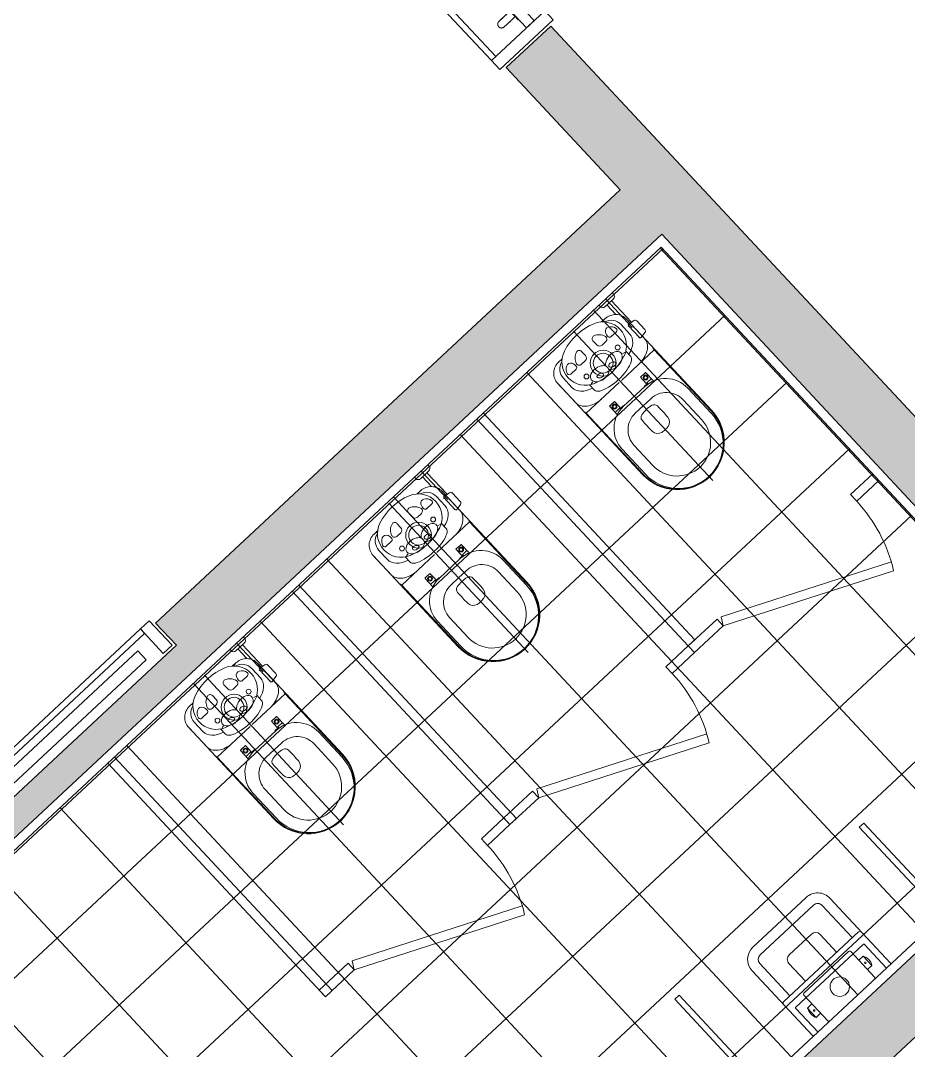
# Model space of a CAD drawing. Header units: millimetres. Extents: x -71377 to 516042, y -145869 to 441446.
# Drawn here: x 221455 to 224376, y 127924 to 131312 of the extents above; entities that cross this region are included whole.
import ezdxf

# ---------------------------------------------------------------- set-up
doc = ezdxf.new("R2010")
doc.units = ezdxf.units.MM
doc.header["$LTSCALE"] = 1000
for name, color, linetype, lineweight in [('A-door', 4, 'Continuous', 5), ('A-door-hdln', 8, 'Continuous', 5), ('A-ele-8', 8, 'Continuous', 5), ('A-glas-hdln', 8, 'Continuous', 5), ('A-hat', 251, 'Continuous', 5), ('A_cwall', 2, 'Continuous', 5), ('A_fnsh', 5, 'Continuous', 5), ('AA_위생', 4, 'Continuous', 5)]:
    doc.layers.add(name, color=color, linetype=linetype, lineweight=lineweight)

# ---------------------------------------------------------------- blocks, each defined once
blk = doc.blocks.new('미닫이문_매립형__투시창 - _A_WD_22x22_5-6365886-지반층 배치도')
at = {"layer": 'A-door'}
for p, q in [((-1050, 120), (-1090, 120)), ((-1090, 120), (-1090, 10)), ((-40, 120), (-1050, 120)), ((-1050, 120), (-1050, 100)), ((-1050, 10), (-1050, 120)), ((-40, 100), (-40, 120)), ((0, 120), (-40, 120)), ((-40, 120), (-40, 80)), ((0, 80), (0, 120)), ((1110, 120), (1070, 120)), ((1070, 120), (1070, -120)), ((1110, -120), (1110, 120)), ((-1050, 100), (-40, 100)), ((-40, 80), (0, 80)), ((150, 73), (-40, 73)), ((-40, 73), (-40, 38)), ((150, 38), (150, 73)), ((165, 73), (150, 73)), ((150, 73), (150, 38)), ((920, 73), (905, 73)), ((1070, 73), (920, 73)), ((920, 73), (920, 38)), ((920, 38), (920, 73)), ((1070, 38), (1070, 73)), ((-40, 38), (150, 38)), ((150, 38), (165, 38)), ((905, 38), (920, 38)), ((920, 38), (1070, 38)), ((-1090, 10), (-1050, 10)), ((0, 31), (-40, 31)), ((-40, 31), (-40, -9)), ((0, -9), (0, 31)), ((-40, -9), (0, -9)), ((0, -9), (-40, -9)), ((-40, -9), (-40, -120)), ((0, -120), (0, -9)), ((-40, -120), (0, -120)), ((1070, -120), (1110, -120))]:
    blk.add_line(p, q, dxfattribs=at)
at = {"layer": 'A-door-hdln'}
for p, q in [((0, 120), (1070, 120)), ((-990, 73), (-990, 38)), ((0, 73), (-990, 73)), ((165, 73), (905, 73)), ((978.5, 75), (978.5, 73)), ((1031.5, 75), (978.5, 75)), ((1031.5, 75), (978.5, 75)), ((978.5, 75), (978.5, 73)), ((1031.5, 75), (978.5, 75)), ((1031.5, 75), (978.5, 75)), ((992.5, 75), (1005, 75)), ((992.5, 75), (1005, 75)), ((1005, 75), (1017.5, 75)), ((1005, 75), (1017.5, 75)), ((1031.5, 73), (1031.5, 75)), ((1031.5, 73), (1031.5, 75)), ((-990, 38), (0, 38)), ((905, 38), (165, 38)), ((978.5, 38), (978.5, 36)), ((978.5, 38), (978.5, 36)), ((978.5, 36), (1031.5, 36)), ((978.5, 36), (1031.5, 36)), ((978.5, 36), (1031.5, 36)), ((978.5, 36), (1031.5, 36)), ((1005, 36), (992.5, 36)), ((1005, 36), (992.5, 36)), ((1017.5, 36), (1005, 36)), ((1017.5, 36), (1005, 36)), ((1031.5, 36), (1031.5, 38)), ((1031.5, 36), (1031.5, 38)), ((0, -120), (1070, -120))]:
    blk.add_line(p, q, dxfattribs=at)
at = {"layer": 'A-door-hdln', "flags": 128}
for points in [[(992.5, 125), (992.5, 125.5), (992.5, 126), (992.6, 126.5), (992.7, 127), (992.7, 127.5), (992.9, 128), (993, 128.5), (993.1, 128.9), (993.3, 129.4), (993.5, 129.9), (993.7, 130.3), (993.9, 130.8), (994.2, 131.2), (994.4, 131.6), (994.7, 132.1), (995, 132.5), (995.3, 132.9), (995.6, 133.2), (995.9, 133.6), (996.3, 134), (996.7, 134.3), (997, 134.6), (997.4, 134.9), (997.8, 135.2), (998.2, 135.5), (998.7, 135.8), (999.1, 136), (999.6, 136.3), (1000, 136.5), (1000.5, 136.7), (1000.9, 136.8), (1001.4, 137), (1001.9, 137.1), (1002.4, 137.2), (1002.9, 137.3), (1003.4, 137.4), (1003.9, 137.4), (1004.4, 137.5), (1004.9, 137.5), (1005, 137.5)], [(1005, 137.5), (1005.5, 137.5), (1006, 137.5), (1006.5, 137.4), (1007, 137.3), (1007.5, 137.3), (1008, 137.1), (1008.5, 137), (1008.9, 136.9), (1009.4, 136.7), (1009.9, 136.5), (1010.3, 136.3), (1010.8, 136.1), (1011.2, 135.8), (1011.6, 135.6), (1012.1, 135.3), (1012.5, 135), (1012.9, 134.7), (1013.2, 134.4), (1013.6, 134.1), (1014, 133.7), (1014.3, 133.3), (1014.6, 133), (1014.9, 132.6), (1015.2, 132.2), (1015.5, 131.8), (1015.8, 131.3), (1016, 130.9), (1016.3, 130.4), (1016.5, 130), (1016.7, 129.5), (1016.8, 129.1), (1017, 128.6), (1017.1, 128.1), (1017.2, 127.6), (1017.3, 127.1), (1017.4, 126.6), (1017.4, 126.1), (1017.5, 125.6), (1017.5, 125.1), (1017.5, 125)], [(992.5, 125), (992.5, 125), (992.5, 124.8), (992.5, 124.6), (992.5, 124.4), (992.5, 124), (992.5, 123.6), (992.5, 123.1), (992.5, 122.5), (992.5, 121.8), (992.5, 121.1), (992.5, 120.2), (992.5, 119.3), (992.5, 118.4), (992.5, 117.4), (992.5, 116.3), (992.5, 115.1), (992.5, 113.9), (992.5, 112.6), (992.5, 111.2), (992.5, 109.8), (992.5, 108.4), (992.5, 106.9), (992.5, 105.3), (992.5, 103.7), (992.5, 102), (992.5, 100.3), (992.5, 98.6), (992.5, 96.8), (992.5, 95), (992.5, 93.1), (992.5, 91.2), (992.5, 89.3), (992.5, 87.4), (992.5, 85.5), (992.5, 83.5), (992.5, 81.5), (992.5, 79.5), (992.5, 77.5), (992.5, 75.5), (992.5, 75)], [(992.5, 75), (992.5, 77), (992.5, 79), (992.5, 81), (992.5, 83), (992.5, 84.9), (992.5, 86.9), (992.5, 88.8), (992.5, 90.7), (992.5, 92.6), (992.5, 94.5), (992.5, 96.3), (992.5, 98.1), (992.5, 99.8), (992.5, 101.6), (992.5, 103.2), (992.5, 104.9), (992.5, 106.4), (992.5, 108), (992.5, 109.4), (992.5, 110.9), (992.5, 112.2), (992.5, 113.5), (992.5, 114.8), (992.5, 116), (992.5, 117.1), (992.5, 118.1), (992.5, 119.1), (992.5, 120), (992.5, 120.8), (992.5, 121.6), (992.5, 122.3), (992.5, 122.9), (992.5, 123.4), (992.5, 123.9), (992.5, 124.3), (992.5, 124.6), (992.5, 124.8), (992.5, 124.9), (992.5, 125)], [(1017.5, 75), (1017.5, 77), (1017.5, 79), (1017.5, 81), (1017.5, 83), (1017.5, 84.9), (1017.5, 86.9), (1017.5, 88.8), (1017.5, 90.7), (1017.5, 92.6), (1017.5, 94.5), (1017.5, 96.3), (1017.5, 98.1), (1017.5, 99.8), (1017.5, 101.6), (1017.5, 103.2), (1017.5, 104.9), (1017.5, 106.4), (1017.5, 108), (1017.5, 109.4), (1017.5, 110.9), (1017.5, 112.2), (1017.5, 113.5), (1017.5, 114.8), (1017.5, 116), (1017.5, 117.1), (1017.5, 118.1), (1017.5, 119.1), (1017.5, 120), (1017.5, 120.8), (1017.5, 121.6), (1017.5, 122.3), (1017.5, 122.9), (1017.5, 123.4), (1017.5, 123.9), (1017.5, 124.3), (1017.5, 124.6), (1017.5, 124.8), (1017.5, 124.9), (1017.5, 125)], [(1017.5, 125), (1017.5, 125), (1017.5, 124.8), (1017.5, 124.6), (1017.5, 124.4), (1017.5, 124), (1017.5, 123.6), (1017.5, 123.1), (1017.5, 122.5), (1017.5, 121.8), (1017.5, 121.1), (1017.5, 120.2), (1017.5, 119.3), (1017.5, 118.4), (1017.5, 117.4), (1017.5, 116.3), (1017.5, 115.1), (1017.5, 113.9), (1017.5, 112.6), (1017.5, 111.2), (1017.5, 109.8), (1017.5, 108.4), (1017.5, 106.9), (1017.5, 105.3), (1017.5, 103.7), (1017.5, 102), (1017.5, 100.3), (1017.5, 98.6), (1017.5, 96.8), (1017.5, 95), (1017.5, 93.1), (1017.5, 91.2), (1017.5, 89.3), (1017.5, 87.4), (1017.5, 85.5), (1017.5, 83.5), (1017.5, 81.5), (1017.5, 79.5), (1017.5, 77.5), (1017.5, 75.5), (1017.5, 75)], [(992.5, -14), (992.5, -14), (992.5, -13.8), (992.5, -13.6), (992.5, -13.4), (992.5, -13), (992.5, -12.6), (992.5, -12.1), (992.5, -11.5), (992.5, -10.8), (992.5, -10.1), (992.5, -9.2), (992.5, -8.3), (992.5, -7.4), (992.5, -6.4), (992.5, -5.3), (992.5, -4.1), (992.5, -2.9), (992.5, -1.6), (992.5, -0.2), (992.5, 1.2), (992.5, 2.6), (992.5, 4.1), (992.5, 5.7), (992.5, 7.3), (992.5, 9), (992.5, 10.7), (992.5, 12.4), (992.5, 14.2), (992.5, 16), (992.5, 17.9), (992.5, 19.8), (992.5, 21.7), (992.5, 23.6), (992.5, 25.5), (992.5, 27.5), (992.5, 29.5), (992.5, 31.5), (992.5, 33.5), (992.5, 35.5), (992.5, 36)], [(992.5, 36), (992.5, 34), (992.5, 32), (992.5, 30), (992.5, 28), (992.5, 26.1), (992.5, 24.1), (992.5, 22.2), (992.5, 20.3), (992.5, 18.4), (992.5, 16.5), (992.5, 14.7), (992.5, 12.9), (992.5, 11.2), (992.5, 9.4), (992.5, 7.8), (992.5, 6.1), (992.5, 4.6), (992.5, 3), (992.5, 1.6), (992.5, 0.1), (992.5, -1.2), (992.5, -2.5), (992.5, -3.8), (992.5, -5), (992.5, -6.1), (992.5, -7.1), (992.5, -8.1), (992.5, -9), (992.5, -9.8), (992.5, -10.6), (992.5, -11.3), (992.5, -11.9), (992.5, -12.4), (992.5, -12.9), (992.5, -13.3), (992.5, -13.6), (992.5, -13.8), (992.5, -13.9), (992.5, -14)], [(1017.5, 36), (1017.5, 34), (1017.5, 32), (1017.5, 30), (1017.5, 28), (1017.5, 26.1), (1017.5, 24.1), (1017.5, 22.2), (1017.5, 20.3), (1017.5, 18.4), (1017.5, 16.5), (1017.5, 14.7), (1017.5, 12.9), (1017.5, 11.2), (1017.5, 9.4), (1017.5, 7.8), (1017.5, 6.1), (1017.5, 4.6), (1017.5, 3), (1017.5, 1.6), (1017.5, 0.1), (1017.5, -1.2), (1017.5, -2.5), (1017.5, -3.8), (1017.5, -5), (1017.5, -6.1), (1017.5, -7.1), (1017.5, -8.1), (1017.5, -9), (1017.5, -9.8), (1017.5, -10.6), (1017.5, -11.3), (1017.5, -11.9), (1017.5, -12.4), (1017.5, -12.9), (1017.5, -13.3), (1017.5, -13.6), (1017.5, -13.8), (1017.5, -13.9), (1017.5, -14)], [(1017.5, -14), (1017.5, -14), (1017.5, -13.8), (1017.5, -13.6), (1017.5, -13.4), (1017.5, -13), (1017.5, -12.6), (1017.5, -12.1), (1017.5, -11.5), (1017.5, -10.8), (1017.5, -10.1), (1017.5, -9.2), (1017.5, -8.3), (1017.5, -7.4), (1017.5, -6.4), (1017.5, -5.3), (1017.5, -4.1), (1017.5, -2.9), (1017.5, -1.6), (1017.5, -0.2), (1017.5, 1.2), (1017.5, 2.6), (1017.5, 4.1), (1017.5, 5.7), (1017.5, 7.3), (1017.5, 9), (1017.5, 10.7), (1017.5, 12.4), (1017.5, 14.2), (1017.5, 16), (1017.5, 17.9), (1017.5, 19.8), (1017.5, 21.7), (1017.5, 23.6), (1017.5, 25.5), (1017.5, 27.5), (1017.5, 29.5), (1017.5, 31.5), (1017.5, 33.5), (1017.5, 35.5), (1017.5, 36)], [(1005, -26.5), (1004.5, -26.5), (1004, -26.5), (1003.5, -26.4), (1003, -26.3), (1002.5, -26.3), (1002, -26.1), (1001.5, -26), (1001.1, -25.9), (1000.6, -25.7), (1000.1, -25.5), (999.7, -25.3), (999.2, -25.1), (998.8, -24.8), (998.4, -24.6), (997.9, -24.3), (997.5, -24), (997.1, -23.7), (996.8, -23.4), (996.4, -23.1), (996, -22.7), (995.7, -22.3), (995.4, -22), (995.1, -21.6), (994.8, -21.2), (994.5, -20.8), (994.2, -20.3), (994, -19.9), (993.7, -19.4), (993.5, -19), (993.3, -18.5), (993.2, -18.1), (993, -17.6), (992.9, -17.1), (992.8, -16.6), (992.7, -16.1), (992.6, -15.6), (992.6, -15.1), (992.5, -14.6), (992.5, -14.1), (992.5, -14)], [(1017.5, -14), (1017.5, -14.5), (1017.5, -15), (1017.4, -15.5), (1017.3, -16), (1017.3, -16.5), (1017.1, -17), (1017, -17.5), (1016.9, -17.9), (1016.7, -18.4), (1016.5, -18.9), (1016.3, -19.3), (1016.1, -19.8), (1015.8, -20.2), (1015.6, -20.6), (1015.3, -21.1), (1015, -21.5), (1014.7, -21.9), (1014.4, -22.2), (1014.1, -22.6), (1013.7, -23), (1013.3, -23.3), (1013, -23.6), (1012.6, -23.9), (1012.2, -24.2), (1011.8, -24.5), (1011.3, -24.8), (1010.9, -25), (1010.4, -25.3), (1010, -25.5), (1009.5, -25.7), (1009.1, -25.8), (1008.6, -26), (1008.1, -26.1), (1007.6, -26.2), (1007.1, -26.3), (1006.6, -26.4), (1006.1, -26.4), (1005.6, -26.5), (1005.1, -26.5), (1005, -26.5)]]:
    blk.add_lwpolyline(points, dxfattribs=at)
at = {"layer": 'A-glas-hdln'}
for p, q in [((165, 59.5), (905, 59.5)), ((165, 51.5), (165, 59.5)), ((905, 51.5), (165, 51.5)), ((905, 59.5), (905, 51.5))]:
    blk.add_line(p, q, dxfattribs=at)
blk = doc.blocks.new('미닫이문_돌출형__장애인화장실 - _A_ABS_22x22_5-8739656-지반층 배치도')
at = {"layer": 'A-door'}
for p, q in [((-40, 14), (-40, 120)), ((-40, 120), (0, 120)), ((0, 120), (0, 14)), ((1070, -120), (1070, 120)), ((1070, 120), (1110, 120)), ((1110, 120), (1110, -120)), ((-40, 14), (0, 14)), ((-40, -26), (-40, 14)), ((0, 14), (-40, 14)), ((0, 14), (0, -26)), ((-1090, -120), (-1090, -10)), ((-1090, -10), (-1050, -10)), ((-1050, -10), (-1050, -120)), ((0, -26), (-40, -26)), ((-40, -73), (-40, -33)), ((-40, -33), (1070, -33)), ((1070, -33), (1070, -73)), ((-1050, -100), (-40, -100)), ((-1050, -120), (-1050, -100)), ((1070, -73), (-40, -73)), ((-40, -120), (-40, -80)), ((-40, -80), (0, -80)), ((-40, -100), (-40, -120)), ((0, -80), (0, -120)), ((-1050, -120), (-1090, -120)), ((-40, -120), (-1050, -120)), ((0, -120), (-40, -120)), ((1110, -120), (1070, -120))]:
    blk.add_line(p, q, dxfattribs=at)
at = {"layer": 'A-door-hdln'}
for p, q in [((0, 120), (1070, 120)), ((-995, -73), (-995, -33)), ((-995, -33), (-40, -33)), ((978.5, -31), (978.5, -33)), ((1031.5, -31), (978.5, -31)), ((1031.5, -31), (978.5, -31)), ((978.5, -31), (978.5, -33)), ((1031.5, -31), (978.5, -31)), ((1031.5, -31), (978.5, -31)), ((992.5, -31), (1005, -31)), ((992.5, -31), (1005, -31)), ((1005, -31), (1017.5, -31)), ((1005, -31), (1017.5, -31)), ((1031.5, -33), (1031.5, -31)), ((1031.5, -33), (1031.5, -31)), ((-40, -73), (-995, -73)), ((978.5, -73), (978.5, -75)), ((978.5, -73), (978.5, -75)), ((978.5, -75), (1031.5, -75)), ((978.5, -75), (1031.5, -75)), ((978.5, -75), (1031.5, -75)), ((978.5, -75), (1031.5, -75)), ((1005, -75), (992.5, -75)), ((1005, -75), (992.5, -75)), ((1017.5, -75), (1005, -75)), ((1017.5, -75), (1005, -75)), ((1031.5, -75), (1031.5, -73)), ((1031.5, -75), (1031.5, -73)), ((0, -120), (1070, -120))]:
    blk.add_line(p, q, dxfattribs=at)
at = {"layer": 'A-door-hdln', "flags": 128}
for points in [[(992.5, 19), (992.5, 19.5), (992.5, 20), (992.6, 20.5), (992.7, 21), (992.7, 21.5), (992.9, 22), (993, 22.5), (993.1, 22.9), (993.3, 23.4), (993.5, 23.9), (993.7, 24.3), (993.9, 24.8), (994.2, 25.2), (994.4, 25.6), (994.7, 26.1), (995, 26.5), (995.3, 26.9), (995.6, 27.2), (995.9, 27.6), (996.3, 28), (996.7, 28.3), (997, 28.6), (997.4, 28.9), (997.8, 29.2), (998.2, 29.5), (998.7, 29.8), (999.1, 30), (999.6, 30.3), (1000, 30.5), (1000.5, 30.7), (1000.9, 30.8), (1001.4, 31), (1001.9, 31.1), (1002.4, 31.2), (1002.9, 31.3), (1003.4, 31.4), (1003.9, 31.4), (1004.4, 31.5), (1004.9, 31.5), (1005, 31.5)], [(992.5, -31), (992.5, -29), (992.5, -27), (992.5, -25), (992.5, -23), (992.5, -21.1), (992.5, -19.1), (992.5, -17.2), (992.5, -15.3), (992.5, -13.4), (992.5, -11.5), (992.5, -9.7), (992.5, -7.9), (992.5, -6.2), (992.5, -4.4), (992.5, -2.8), (992.5, -1.1), (992.5, 0.4), (992.5, 2), (992.5, 3.4), (992.5, 4.9), (992.5, 6.2), (992.5, 7.5), (992.5, 8.8), (992.5, 10), (992.5, 11.1), (992.5, 12.1), (992.5, 13.1), (992.5, 14), (992.5, 14.8), (992.5, 15.6), (992.5, 16.3), (992.5, 16.9), (992.5, 17.4), (992.5, 17.9), (992.5, 18.3), (992.5, 18.6), (992.5, 18.8), (992.5, 18.9), (992.5, 19)], [(992.5, 19), (992.5, 19), (992.5, 18.8), (992.5, 18.6), (992.5, 18.4), (992.5, 18), (992.5, 17.6), (992.5, 17.1), (992.5, 16.5), (992.5, 15.8), (992.5, 15.1), (992.5, 14.2), (992.5, 13.3), (992.5, 12.4), (992.5, 11.4), (992.5, 10.3), (992.5, 9.1), (992.5, 7.9), (992.5, 6.6), (992.5, 5.2), (992.5, 3.8), (992.5, 2.4), (992.5, 0.9), (992.5, -0.7), (992.5, -2.3), (992.5, -4), (992.5, -5.7), (992.5, -7.4), (992.5, -9.2), (992.5, -11), (992.5, -12.9), (992.5, -14.8), (992.5, -16.7), (992.5, -18.6), (992.5, -20.5), (992.5, -22.5), (992.5, -24.5), (992.5, -26.5), (992.5, -28.5), (992.5, -30.5), (992.5, -31)], [(1005, 31.5), (1005.5, 31.5), (1006, 31.5), (1006.5, 31.4), (1007, 31.3), (1007.5, 31.3), (1008, 31.1), (1008.5, 31), (1008.9, 30.9), (1009.4, 30.7), (1009.9, 30.5), (1010.3, 30.3), (1010.8, 30.1), (1011.2, 29.8), (1011.6, 29.6), (1012.1, 29.3), (1012.5, 29), (1012.9, 28.7), (1013.2, 28.4), (1013.6, 28.1), (1014, 27.7), (1014.3, 27.3), (1014.6, 27), (1014.9, 26.6), (1015.2, 26.2), (1015.5, 25.8), (1015.8, 25.3), (1016, 24.9), (1016.3, 24.4), (1016.5, 24), (1016.7, 23.5), (1016.8, 23.1), (1017, 22.6), (1017.1, 22.1), (1017.2, 21.6), (1017.3, 21.1), (1017.4, 20.6), (1017.4, 20.1), (1017.5, 19.6), (1017.5, 19.1), (1017.5, 19)], [(1017.5, 19), (1017.5, 19), (1017.5, 18.8), (1017.5, 18.6), (1017.5, 18.4), (1017.5, 18), (1017.5, 17.6), (1017.5, 17.1), (1017.5, 16.5), (1017.5, 15.8), (1017.5, 15.1), (1017.5, 14.2), (1017.5, 13.3), (1017.5, 12.4), (1017.5, 11.4), (1017.5, 10.3), (1017.5, 9.1), (1017.5, 7.9), (1017.5, 6.6), (1017.5, 5.2), (1017.5, 3.8), (1017.5, 2.4), (1017.5, 0.9), (1017.5, -0.7), (1017.5, -2.3), (1017.5, -4), (1017.5, -5.7), (1017.5, -7.4), (1017.5, -9.2), (1017.5, -11), (1017.5, -12.9), (1017.5, -14.8), (1017.5, -16.7), (1017.5, -18.6), (1017.5, -20.5), (1017.5, -22.5), (1017.5, -24.5), (1017.5, -26.5), (1017.5, -28.5), (1017.5, -30.5), (1017.5, -31)], [(1017.5, -31), (1017.5, -29), (1017.5, -27), (1017.5, -25), (1017.5, -23), (1017.5, -21.1), (1017.5, -19.1), (1017.5, -17.2), (1017.5, -15.3), (1017.5, -13.4), (1017.5, -11.5), (1017.5, -9.7), (1017.5, -7.9), (1017.5, -6.2), (1017.5, -4.4), (1017.5, -2.8), (1017.5, -1.1), (1017.5, 0.4), (1017.5, 2), (1017.5, 3.4), (1017.5, 4.9), (1017.5, 6.2), (1017.5, 7.5), (1017.5, 8.8), (1017.5, 10), (1017.5, 11.1), (1017.5, 12.1), (1017.5, 13.1), (1017.5, 14), (1017.5, 14.8), (1017.5, 15.6), (1017.5, 16.3), (1017.5, 16.9), (1017.5, 17.4), (1017.5, 17.9), (1017.5, 18.3), (1017.5, 18.6), (1017.5, 18.8), (1017.5, 18.9), (1017.5, 19)], [(992.5, -75), (992.5, -77), (992.5, -79), (992.5, -81), (992.5, -83), (992.5, -84.9), (992.5, -86.9), (992.5, -88.8), (992.5, -90.7), (992.5, -92.6), (992.5, -94.5), (992.5, -96.3), (992.5, -98.1), (992.5, -99.8), (992.5, -101.6), (992.5, -103.2), (992.5, -104.9), (992.5, -106.4), (992.5, -108), (992.5, -109.4), (992.5, -110.9), (992.5, -112.2), (992.5, -113.5), (992.5, -114.8), (992.5, -116), (992.5, -117.1), (992.5, -118.1), (992.5, -119.1), (992.5, -120), (992.5, -120.8), (992.5, -121.6), (992.5, -122.3), (992.5, -122.9), (992.5, -123.4), (992.5, -123.9), (992.5, -124.3), (992.5, -124.6), (992.5, -124.8), (992.5, -124.9), (992.5, -125)], [(992.5, -125), (992.5, -125), (992.5, -124.8), (992.5, -124.6), (992.5, -124.4), (992.5, -124), (992.5, -123.6), (992.5, -123.1), (992.5, -122.5), (992.5, -121.8), (992.5, -121.1), (992.5, -120.2), (992.5, -119.3), (992.5, -118.4), (992.5, -117.4), (992.5, -116.3), (992.5, -115.1), (992.5, -113.9), (992.5, -112.6), (992.5, -111.2), (992.5, -109.8), (992.5, -108.4), (992.5, -106.9), (992.5, -105.3), (992.5, -103.7), (992.5, -102), (992.5, -100.3), (992.5, -98.6), (992.5, -96.8), (992.5, -95), (992.5, -93.1), (992.5, -91.2), (992.5, -89.3), (992.5, -87.4), (992.5, -85.5), (992.5, -83.5), (992.5, -81.5), (992.5, -79.5), (992.5, -77.5), (992.5, -75.5), (992.5, -75)], [(1017.5, -125), (1017.5, -125), (1017.5, -124.8), (1017.5, -124.6), (1017.5, -124.4), (1017.5, -124), (1017.5, -123.6), (1017.5, -123.1), (1017.5, -122.5), (1017.5, -121.8), (1017.5, -121.1), (1017.5, -120.2), (1017.5, -119.3), (1017.5, -118.4), (1017.5, -117.4), (1017.5, -116.3), (1017.5, -115.1), (1017.5, -113.9), (1017.5, -112.6), (1017.5, -111.2), (1017.5, -109.8), (1017.5, -108.4), (1017.5, -106.9), (1017.5, -105.3), (1017.5, -103.7), (1017.5, -102), (1017.5, -100.3), (1017.5, -98.6), (1017.5, -96.8), (1017.5, -95), (1017.5, -93.1), (1017.5, -91.2), (1017.5, -89.3), (1017.5, -87.4), (1017.5, -85.5), (1017.5, -83.5), (1017.5, -81.5), (1017.5, -79.5), (1017.5, -77.5), (1017.5, -75.5), (1017.5, -75)], [(1017.5, -75), (1017.5, -77), (1017.5, -79), (1017.5, -81), (1017.5, -83), (1017.5, -84.9), (1017.5, -86.9), (1017.5, -88.8), (1017.5, -90.7), (1017.5, -92.6), (1017.5, -94.5), (1017.5, -96.3), (1017.5, -98.1), (1017.5, -99.8), (1017.5, -101.6), (1017.5, -103.2), (1017.5, -104.9), (1017.5, -106.4), (1017.5, -108), (1017.5, -109.4), (1017.5, -110.9), (1017.5, -112.2), (1017.5, -113.5), (1017.5, -114.8), (1017.5, -116), (1017.5, -117.1), (1017.5, -118.1), (1017.5, -119.1), (1017.5, -120), (1017.5, -120.8), (1017.5, -121.6), (1017.5, -122.3), (1017.5, -122.9), (1017.5, -123.4), (1017.5, -123.9), (1017.5, -124.3), (1017.5, -124.6), (1017.5, -124.8), (1017.5, -124.9), (1017.5, -125)], [(1005, -137.5), (1004.5, -137.5), (1004, -137.5), (1003.5, -137.4), (1003, -137.3), (1002.5, -137.3), (1002, -137.1), (1001.5, -137), (1001.1, -136.9), (1000.6, -136.7), (1000.1, -136.5), (999.7, -136.3), (999.2, -136.1), (998.8, -135.8), (998.4, -135.6), (997.9, -135.3), (997.5, -135), (997.1, -134.7), (996.8, -134.4), (996.4, -134.1), (996, -133.7), (995.7, -133.3), (995.4, -133), (995.1, -132.6), (994.8, -132.2), (994.5, -131.8), (994.2, -131.3), (994, -130.9), (993.7, -130.4), (993.5, -130), (993.3, -129.5), (993.2, -129.1), (993, -128.6), (992.9, -128.1), (992.8, -127.6), (992.7, -127.1), (992.6, -126.6), (992.6, -126.1), (992.5, -125.6), (992.5, -125.1), (992.5, -125)], [(1017.5, -125), (1017.5, -125.5), (1017.5, -126), (1017.4, -126.5), (1017.3, -127), (1017.3, -127.5), (1017.1, -128), (1017, -128.5), (1016.9, -128.9), (1016.7, -129.4), (1016.5, -129.9), (1016.3, -130.3), (1016.1, -130.8), (1015.8, -131.2), (1015.6, -131.6), (1015.3, -132.1), (1015, -132.5), (1014.7, -132.9), (1014.4, -133.2), (1014.1, -133.6), (1013.7, -134), (1013.3, -134.3), (1013, -134.6), (1012.6, -134.9), (1012.2, -135.2), (1011.8, -135.5), (1011.3, -135.8), (1010.9, -136), (1010.4, -136.3), (1010, -136.5), (1009.5, -136.7), (1009.1, -136.8), (1008.6, -137), (1008.1, -137.1), (1007.6, -137.2), (1007.1, -137.3), (1006.6, -137.4), (1006.1, -137.4), (1005.6, -137.5), (1005.1, -137.5), (1005, -137.5)]]:
    blk.add_lwpolyline(points, dxfattribs=at)
blk = doc.blocks.new('위생기구_어린이화장실_어린이집_ - 위생기구_어린이화장실_어린이집_-6461759-지반층 배치도')
at = {"layer": 'AA_위생'}
for p, q in [((2310, 1190), (2310, 2240)), ((2340, 2240), (2340, 1190)), ((2860, 2240), (2860, 2234)), ((2890, 2240), (2890, 2112)), ((2920, 2234), (2920, 2240)), ((3140, 1190), (3140, 2240)), ((3170, 2240), (3170, 1190)), ((3690, 2240), (3690, 2234)), ((3720, 2240), (3720, 2112)), ((3750, 2234), (3750, 2240)), ((3970, 1220), (3970, 2240)), ((4000, 2240), (4000, 1220)), ((4520, 2240), (4520, 2234)), ((4550, 2240), (4550, 2112)), ((4580, 2234), (4580, 2240)), ((2740, 2234.9), (2740, 1562.9)), ((2871, 2223), (2909, 2223)), ((2879.8, 2223), (2879.8, 2179.8)), ((2900.3, 2223), (2900.3, 2126.1)), ((3570, 2234.9), (3570, 1562.9)), ((3701, 2223), (3739, 2223)), ((3709.8, 2223), (3709.8, 2179.8)), ((3730.3, 2223), (3730.3, 2126.1)), ((4400, 2234.9), (4400, 1562.9)), ((4531, 2223), (4569, 2223)), ((4539.7, 2223), (4539.7, 2179.8)), ((4560.2, 2223), (4560.2, 2126.1)), ((2651.1, 2193.9), (2635, 2193.9)), ((2648.1, 2191.3), (2640, 2193.9)), ((2828.9, 2193.9), (2845, 2193.9)), ((2831.9, 2191.3), (2840, 2193.9)), ((3481.1, 2193.9), (3465, 2193.9)), ((3478.1, 2191.3), (3470, 2193.9)), ((3658.9, 2193.9), (3675, 2193.9)), ((3661.9, 2191.3), (3670, 2193.9)), ((4311.1, 2193.9), (4295, 2193.9)), ((4308.1, 2191.3), (4300, 2193.9)), ((4488.9, 2193.9), (4505, 2193.9)), ((4491.9, 2191.3), (4500, 2193.9)), ((2585, 2143.9), (2585, 1734.1)), ((2585.3, 2149), (2585.3, 2054.5)), ((2610.4, 2143.9), (2610.4, 2102.9)), ((2661.4, 2137.3), (2637.5, 2137.3)), ((2702.1, 2137.3), (2684.3, 2137.3)), ((2714.1, 2149.3), (2714.1, 2168.3)), ((2765.9, 2149.3), (2765.9, 2168.3)), ((2777.9, 2137.3), (2795.7, 2137.3)), ((2818.6, 2137.3), (2842.5, 2137.3)), ((2869.6, 2143.9), (2869.6, 2102.9)), ((2894.7, 2149), (2894.7, 2054.5)), ((2895, 2143.9), (2895, 1733.9)), ((3415, 2143.9), (3415, 1734.1)), ((3415.3, 2149), (3415.3, 2054.5)), ((3440.4, 2143.9), (3440.4, 2102.9)), ((3491.4, 2137.3), (3467.5, 2137.3)), ((3532.1, 2137.3), (3514.3, 2137.3)), ((3544.1, 2149.3), (3544.1, 2168.3)), ((3595.9, 2149.3), (3595.9, 2168.3)), ((3607.9, 2137.3), (3625.7, 2137.3)), ((3648.6, 2137.3), (3672.5, 2137.3)), ((3699.6, 2143.9), (3699.6, 2102.9)), ((3724.7, 2149), (3724.7, 2054.5)), ((3725, 2143.9), (3725, 1733.9)), ((4245, 2143.9), (4245, 1734.1)), ((4245.3, 2149), (4245.3, 2054.5)), ((4270.4, 2143.9), (4270.4, 2102.9)), ((4321.4, 2137.3), (4297.5, 2137.3)), ((4362.1, 2137.3), (4344.3, 2137.3)), ((4374.1, 2149.3), (4374.1, 2168.3)), ((4425.9, 2149.3), (4425.9, 2168.3)), ((4437.9, 2137.3), (4455.7, 2137.3)), ((4478.6, 2137.3), (4502.5, 2137.3)), ((4529.6, 2143.9), (4529.6, 2102.9)), ((4554.7, 2149), (4554.7, 2054.5)), ((4555, 2143.9), (4555, 1733.9)), ((2882.6, 2123.5), (2885.1, 2123.5)), ((2885.1, 2071.7), (2885.1, 2124.1)), ((2889.6, 2127.9), (2909.4, 2124.6)), ((2915.9, 2078.8), (2915.9, 2117)), ((3712.6, 2123.5), (3715.1, 2123.5)), ((3715.1, 2071.7), (3715.1, 2124.1)), ((3719.6, 2127.9), (3739.4, 2124.6)), ((3745.9, 2078.8), (3745.9, 2117)), ((4542.6, 2123.5), (4545.1, 2123.5)), ((4545.1, 2071.7), (4545.1, 2124.1)), ((4549.6, 2127.9), (4569.4, 2124.6)), ((4575.9, 2078.8), (4575.9, 2117)), ((2658.7, 2045.7), (2658.7, 2069.2)), ((2821.3, 2045.7), (2821.3, 2069.2)), ((2882.6, 2072.3), (2885.1, 2072.3)), ((2889.6, 2067.9), (2909.4, 2071.2)), ((3488.7, 2045.7), (3488.7, 2069.2)), ((3651.3, 2045.7), (3651.3, 2069.2)), ((3712.6, 2072.3), (3715.1, 2072.3)), ((3719.6, 2067.9), (3739.4, 2071.2)), ((4318.7, 2045.7), (4318.7, 2069.2)), ((4481.3, 2045.7), (4481.3, 2069.2)), ((4542.6, 2072.3), (4545.1, 2072.3)), ((4549.6, 2067.9), (4569.4, 2071.2)), ((2587.5, 2008.9), (2585, 2019)), ((2735, 2008.9), (2587.5, 2008.9)), ((2587.5, 2008.9), (2587.5, 1734)), ((2745, 2008.9), (2892.5, 2008.9)), ((2892.5, 2008.9), (2895, 2019)), ((2892.5, 2008.9), (2892.5, 1733.9)), ((3417.5, 2008.9), (3415, 2019)), ((3565, 2008.9), (3417.5, 2008.9)), ((3417.5, 2008.9), (3417.5, 1734)), ((3575, 2008.9), (3722.5, 2008.9)), ((3722.5, 2008.9), (3725, 2019)), ((3722.5, 2008.9), (3722.5, 1733.9)), ((4247.5, 2008.9), (4245, 2019)), ((4395, 2008.9), (4247.5, 2008.9)), ((4247.5, 2008.9), (4247.5, 1734)), ((4405, 2008.9), (4552.5, 2008.9)), ((4552.5, 2008.9), (4555, 2019)), ((4552.5, 2008.9), (4552.5, 1733.9)), ((2658.5, 1935.4), (2658.5, 1972.4)), ((2660, 1973.9), (2681.5, 1973.9)), ((2681.5, 1973.9), (2681.5, 1945.9)), ((2820, 1973.9), (2798.5, 1973.9)), ((2798.5, 1973.9), (2798.5, 1945.9)), ((2821.5, 1935.4), (2821.5, 1972.4)), ((3488.5, 1935.4), (3488.5, 1972.4)), ((3490, 1973.9), (3511.5, 1973.9)), ((3511.5, 1973.9), (3511.5, 1945.9)), ((3650, 1973.9), (3628.5, 1973.9)), ((3628.5, 1973.9), (3628.5, 1945.9)), ((3651.5, 1935.4), (3651.5, 1972.4)), ((4318.5, 1935.4), (4318.5, 1972.4)), ((4320, 1973.9), (4341.5, 1973.9)), ((4341.5, 1973.9), (4341.5, 1945.9)), ((4480, 1973.9), (4458.5, 1973.9)), ((4458.5, 1973.9), (4458.5, 1945.9)), ((4481.5, 1935.4), (4481.5, 1972.4)), ((2678.5, 1945.9), (2658.5, 1945.9)), ((2681.5, 1945.9), (2678.5, 1945.9)), ((2678.5, 1945.9), (2678.5, 1940.9)), ((2678.5, 1940.9), (2678.5, 1940.4)), ((2678.5, 1940.4), (2679, 1940.4)), ((2679, 1940.4), (2679, 1941.9)), ((2692.5, 1943.4), (2680.5, 1943.4)), ((2692.5, 1941.4), (2787.5, 1941.4)), ((2694, 1941.4), (2694, 1941.9)), ((2786, 1941.4), (2786, 1941.9)), ((2787.5, 1943.4), (2799.5, 1943.4)), ((2798.5, 1945.9), (2801.5, 1945.9)), ((2801, 1940.4), (2801, 1941.9)), ((2801.5, 1940.4), (2801, 1940.4)), ((2801.5, 1945.9), (2821.5, 1945.9)), ((2801.5, 1945.9), (2801.5, 1940.9)), ((2801.5, 1940.9), (2801.5, 1940.4)), ((3508.5, 1945.9), (3488.5, 1945.9)), ((3511.5, 1945.9), (3508.5, 1945.9)), ((3508.5, 1945.9), (3508.5, 1940.9)), ((3508.5, 1940.9), (3508.5, 1940.4)), ((3508.5, 1940.4), (3509, 1940.4)), ((3509, 1940.4), (3509, 1941.9)), ((3522.5, 1943.4), (3510.5, 1943.4)), ((3522.5, 1941.4), (3617.5, 1941.4)), ((3524, 1941.4), (3524, 1941.9)), ((3616, 1941.4), (3616, 1941.9)), ((3617.5, 1943.4), (3629.5, 1943.4)), ((3628.5, 1945.9), (3631.5, 1945.9)), ((3631, 1940.4), (3631, 1941.9)), ((3631.5, 1940.4), (3631, 1940.4)), ((3631.5, 1945.9), (3651.5, 1945.9)), ((3631.5, 1945.9), (3631.5, 1940.9)), ((3631.5, 1940.9), (3631.5, 1940.4)), ((4338.5, 1945.9), (4318.5, 1945.9)), ((4341.5, 1945.9), (4338.5, 1945.9)), ((4338.5, 1945.9), (4338.5, 1940.9)), ((4338.5, 1940.9), (4338.5, 1940.4)), ((4338.5, 1940.4), (4339, 1940.4)), ((4339, 1940.4), (4339, 1941.9)), ((4352.5, 1943.4), (4340.5, 1943.4)), ((4352.5, 1941.4), (4447.5, 1941.4)), ((4354, 1941.4), (4354, 1941.9)), ((4446, 1941.4), (4446, 1941.9)), ((4447.5, 1943.4), (4459.5, 1943.4)), ((4458.5, 1945.9), (4461.5, 1945.9)), ((4461, 1940.4), (4461, 1941.9)), ((4461.5, 1940.4), (4461, 1940.4)), ((4461.5, 1945.9), (4481.5, 1945.9)), ((4461.5, 1945.9), (4461.5, 1940.9)), ((4461.5, 1940.9), (4461.5, 1940.4)), ((2740, 1898.9), (2705.1, 1898.9)), ((2775, 1898.9), (2740, 1898.9)), ((3570, 1898.9), (3535.1, 1898.9)), ((3605, 1898.9), (3570, 1898.9)), ((4400, 1898.9), (4365.1, 1898.9)), ((4435, 1898.9), (4400, 1898.9)), ((2592.5, 1841.4), (2592.5, 1729)), ((2887.5, 1841.4), (2887.5, 1728.9)), ((3422.5, 1841.4), (3422.5, 1729)), ((3717.5, 1841.4), (3717.5, 1728.9)), ((4252.5, 1841.4), (4252.5, 1729)), ((4547.5, 1841.4), (4547.5, 1728.9)), ((2630, 1823.9), (2630, 1733.9)), ((2850, 1823.9), (2850, 1733.9)), ((3460, 1823.9), (3460, 1733.9)), ((3680, 1823.9), (3680, 1733.9)), ((4290, 1823.9), (4290, 1733.9)), ((4510, 1823.9), (4510, 1733.9)), ((2440, 1220), (2310, 1220)), ((2310, 1220), (2310, 1190)), ((2440, 1190), (2440, 1220)), ((3140, 1220), (3040, 1220)), ((3040, 1220), (3040, 1190)), ((3270, 1220), (3140, 1220)), ((3140, 1220), (3140, 1190)), ((3140, 1190), (3140, 1220)), ((3270, 1190), (3270, 1220)), ((3970, 1220), (3870, 1220)), ((3870, 1220), (3870, 1190)), ((4000, 1220), (3970, 1220)), ((3970, 1190), (3970, 1220)), ((3970, 1190), (3970, 1220)), ((3970, 1220), (4100, 1220)), ((4100, 1220), (4100, 1190)), ((4800, 1220), (4700, 1220)), ((4700, 1220), (4700, 1190)), ((2340, 1190), (2310, 1190)), ((2310, 1190), (2440, 1190)), ((2440, 1190), (2455, 1216)), ((2973, 940), (2440, 1190)), ((2455, 1216), (2987.4, 966.4)), ((3040, 1190), (3140, 1190)), ((3170, 1190), (3140, 1190)), ((3140, 1190), (3270, 1190)), ((3270, 1190), (3285, 1216)), ((3803, 940), (3270, 1190)), ((3285, 1216), (3817.4, 966.4)), ((3870, 1190), (3970, 1190)), ((4100, 1190), (3970, 1190)), ((4100, 1190), (4115, 1216)), ((4633, 940), (4100, 1190)), ((4115, 1216), (4647.4, 966.4)), ((4700, 1190), (4800, 1190)), ((3145, 400), (3145, 0)), ((3165, 400), (3145, 400)), ((3165, 0), (3165, 400)), ((3975, 400), (3975, 0)), ((3995, 400), (3975, 400)), ((3995, 0), (3995, 400)), ((3690, 350), (3450, 350)), ((3690, 315), (3450, 315)), ((3395, 295), (3395, 3)), ((3430, 295), (3430, 150)), ((3710, 295), (3710, 150)), ((3745, 295), (3745, 3.1)), ((3620, 250), (3520, 250)), ((3500, 150), (3500, 229.8)), ((3640, 150), (3640, 230)), ((3738, 150), (3402, 150)), ((3415.8, 0), (3415.8, 106.4)), ((3418.8, 109.6), (3721, 109.6)), ((3464.5, 120), (3464.5, 5)), ((3670.5, 125), (3469.5, 125)), ((3675.5, 120), (3675.5, 5.1)), ((3724.2, 106.5), (3724.2, 0)), ((3444.5, 39), (3444.5, 81)), ((3444.5, 81), (3464.5, 81)), ((3695.5, 81), (3675.5, 81)), ((3695.5, 39), (3695.5, 81)), ((3464.5, 39), (3444.5, 39)), ((3675.5, 39), (3695.5, 39))]:
    blk.add_line(p, q, dxfattribs=at)
for centre, radius in [((2670, 2096.4), 8), ((2740, 2091.4), 42.5), ((2740, 2091.4), 32.5), ((2810, 2096.4), 8), ((3500, 2096.4), 8), ((3570, 2091.4), 42.5), ((3570, 2091.4), 32.5), ((3640, 2096.4), 8), ((4330, 2096.4), 8), ((4400, 2091.4), 42.5), ((4400, 2091.4), 32.5), ((4470, 2096.4), 8), ((2670, 1961.4), 8), ((2670, 1961.4), 8), ((2670, 1961.4), 5.5), ((2810, 1961.4), 8), ((2810, 1961.4), 8), ((2810, 1961.4), 5.5), ((3500, 1961.4), 8), ((3500, 1961.4), 8), ((3500, 1961.4), 5.5), ((3640, 1961.4), 8), ((3640, 1961.4), 8), ((3640, 1961.4), 5.5), ((4330, 1961.4), 8), ((4330, 1961.4), 8), ((4330, 1961.4), 5.5), ((4470, 1961.4), 8), ((4470, 1961.4), 8), ((4470, 1961.4), 5.5), ((3570, 60), 32), ((3455, 60), 2.5), ((3685, 60), 2.5)]:
    blk.add_circle(centre, radius, dxfattribs=at)
for centre, radius, start, end in [((2700.8, 2134.3), 77.6, 110.2094, 180), ((2740, 2027.8), 191.1, 69.7906, 110.2094), ((2779.2, 2134.3), 77.6, 360, 69.7906), ((2871, 2234), 11, 179.9692, 270), ((2909, 2234), 11, 269.9226, 360), ((3530.8, 2134.3), 77.6, 110.2094, 180), ((3570, 2027.8), 191.1, 69.7906, 110.2094), ((3609.2, 2134.3), 77.6, 360, 69.7906), ((3701, 2234), 11, 179.9692, 270), ((3739, 2234), 11, 269.9226, 0), ((4360.8, 2134.3), 77.6, 110.2094, 180), ((4400, 2027.8), 191.1, 69.7906, 110.2094), ((4439.2, 2134.3), 77.6, 360, 69.7906), ((4531, 2234), 11, 179.9692, 270), ((4569, 2234), 11, 269.9226, 0), ((2635, 2143.9), 50, 89.9764, 180), ((2655.4, 2143.9), 45, 104.3233, 180), ((2713.4, 2139.8), 40, 108.0133, 165.4642), ((2704.1, 2168.3), 10, 359.9426, 108.0133), ((2775.9, 2168.3), 10, 71.9867, 180), ((2766.6, 2139.8), 40, 14.5358, 71.9867), ((2824.6, 2143.9), 45, 360, 75.6767), ((2845, 2143.9), 50, 360, 90), ((3465, 2143.9), 50, 89.9764, 180), ((3485.4, 2143.9), 45, 104.3233, 180), ((3543.4, 2139.8), 40, 108.0133, 165.4642), ((3534.1, 2168.3), 10, 359.9426, 108.0133), ((3605.9, 2168.3), 10, 71.9867, 180), ((3596.6, 2139.8), 40, 14.5358, 71.9867), ((3654.6, 2143.9), 45, 0, 75.6767), ((3675, 2143.9), 50, 360, 90), ((4295, 2143.9), 50, 89.9764, 180), ((4315.4, 2143.9), 45, 104.3233, 180), ((4373.4, 2139.8), 40, 108.0133, 165.4642), ((4364.1, 2168.3), 10, 359.9426, 108.0133), ((4435.9, 2168.3), 10, 71.9867, 180), ((4426.6, 2139.8), 40, 14.5358, 71.9867), ((4484.6, 2143.9), 45, 0, 75.6767), ((4505, 2143.9), 50, 360, 90), ((2637.5, 2144.4), 7.11, 168.1285, 270), ((2659.9, 2139.7), 30, 116.7674, 168.1285), ((2652.7, 2154), 14, 26.9941, 116.7674), ((2661.3, 2144.3), 7.01, 270, 353.9642), ((2638.5, 2146.8), 30, 353.9642, 26.9941), ((2684.3, 2147.3), 10, 165.4642, 270), ((2702.1, 2149.3), 12, 270, 0), ((2777.9, 2149.3), 12, 180, 270), ((2795.7, 2147.3), 10, 269.9445, 14.5358), ((2841.5, 2146.8), 30, 153.0059, 186.0358), ((2818.7, 2144.3), 7.01, 186.0358, 270), ((2827.3, 2154), 14, 63.2326, 153.0059), ((2820.1, 2139.7), 30, 11.8715, 63.2326), ((2842.5, 2144.4), 7.11, 269.9236, 11.8715), ((3467.5, 2144.4), 7.11, 168.1285, 270), ((3489.9, 2139.7), 30, 116.7674, 168.1285), ((3482.7, 2154), 14, 26.9941, 116.7674), ((3491.3, 2144.3), 7.01, 270, 353.9642), ((3468.5, 2146.8), 30, 353.9642, 26.9941), ((3514.3, 2147.3), 10, 165.4642, 270), ((3532.1, 2149.3), 12, 270, 360), ((3607.9, 2149.3), 12, 180, 270), ((3625.7, 2147.3), 10, 269.9445, 14.5358), ((3671.5, 2146.8), 30, 153.0059, 186.0358), ((3648.7, 2144.3), 7.01, 186.0358, 270), ((3657.3, 2154), 14, 63.2326, 153.0059), ((3650.1, 2139.7), 30, 11.8715, 63.2326), ((3672.5, 2144.4), 7.11, 269.9236, 11.8715), ((4297.5, 2144.4), 7.11, 168.1285, 270), ((4319.9, 2139.7), 30, 116.7674, 168.1285), ((4312.7, 2154), 14, 26.9941, 116.7674), ((4321.3, 2144.3), 7.01, 270, 353.9642), ((4298.5, 2146.8), 30, 353.9642, 26.9941), ((4344.3, 2147.3), 10, 165.4642, 270), ((4362.1, 2149.3), 12, 270, 0), ((4437.9, 2149.3), 12, 180, 270), ((4455.7, 2147.3), 10, 269.9445, 14.5358), ((4501.5, 2146.8), 30, 153.0059, 186.0358), ((4478.7, 2144.3), 7.01, 186.0358, 270), ((4487.3, 2154), 14, 63.2326, 153.0059), ((4480.1, 2139.7), 30, 11.8715, 63.2326), ((4502.5, 2144.4), 7.11, 269.9236, 11.8715), ((2700.8, 2134.3), 77.6, 180, 249.7906), ((2779.2, 2134.3), 77.6, 290.2094, 360), ((2889, 2124.1), 3.84, 80.5377, 180), ((2908.2, 2117), 7.69, 359.9071, 80.5377), ((3530.8, 2134.3), 77.6, 180, 249.7906), ((3609.2, 2134.3), 77.6, 290.2094, 360), ((3719, 2124.1), 3.84, 80.5377, 180), ((3738.2, 2117), 7.69, 359.9071, 80.5377), ((4360.8, 2134.3), 77.6, 180, 249.7906), ((4439.2, 2134.3), 77.6, 290.2094, 360), ((4549, 2124.1), 3.84, 80.5377, 180), ((4568.2, 2117), 7.69, 359.9071, 80.5377), ((2889, 2071.7), 3.84, 180, 279.4623), ((2908.2, 2078.8), 7.69, 279.4623, 0), ((3719, 2071.7), 3.84, 180, 279.4623), ((3738.2, 2078.8), 7.69, 279.4623, 0), ((4549, 2071.7), 3.84, 180, 279.4623), ((4568.2, 2078.8), 7.69, 279.4623, 0), ((2740, 2240.9), 191.1, 249.7906, 290.2094), ((3570, 2240.9), 191.1, 249.7906, 290.2094), ((4400, 2240.9), 191.1, 249.7906, 290.2094), ((2660, 1972.4), 1.5, 90, 180), ((2820, 1972.4), 1.5, 359.7932, 90), ((3490, 1972.4), 1.5, 90, 180), ((3650, 1972.4), 1.5, 359.7932, 90), ((4320, 1972.4), 1.5, 90, 180), ((4480, 1972.4), 1.5, 359.7932, 90), ((2692.5, 1841.4), 100, 90, 180), ((2680.5, 1941.9), 1.5, 89.8822, 180), ((2692.5, 1941.9), 1.5, 0, 90), ((2787.5, 1941.9), 1.5, 90, 180), ((2787.5, 1841.4), 100, 360, 90), ((2799.5, 1941.9), 1.5, 359.9583, 90), ((3522.5, 1841.4), 100, 90, 180), ((3510.5, 1941.9), 1.5, 89.8822, 180), ((3522.5, 1941.9), 1.5, 360, 90), ((3617.5, 1941.9), 1.5, 90, 180), ((3617.5, 1841.4), 100, 0, 90), ((3629.5, 1941.9), 1.5, 359.9583, 90), ((4352.5, 1841.4), 100, 90, 180), ((4340.5, 1941.9), 1.5, 89.8822, 180), ((4352.5, 1941.9), 1.5, 360, 90), ((4447.5, 1941.9), 1.5, 90, 180), ((4447.5, 1841.4), 100, 0, 90), ((4459.5, 1941.9), 1.5, 359.9583, 90), ((2705, 1823.9), 75, 89.9598, 180), ((2775, 1823.9), 75, 0, 90), ((3535, 1823.9), 75, 89.9598, 180), ((3605, 1823.9), 75, 0, 90), ((4365, 1823.9), 75, 89.9598, 180), ((4435, 1823.9), 75, 360, 90), ((3205, 1845.5), 500, 177.613, 183.3405), ((2720.4, 1865.7), 15, 102.5649, 177.613), ((2740, 1777.9), 105, 89.9999, 102.5649), ((2740, 1777.9), 105, 77.435, 89.9999), ((2759.6, 1865.7), 15, 2.387, 77.435), ((2275, 1845.5), 500, 356.6595, 2.387), ((4035, 1845.5), 500, 177.613, 183.3405), ((3550.4, 1865.7), 15, 102.5649, 177.613), ((3570, 1777.9), 105, 89.9999, 102.5649), ((3570, 1777.9), 105, 77.435, 89.9999), ((3589.6, 1865.7), 15, 2.387, 77.435), ((3105, 1845.5), 500, 356.6595, 2.387), ((4865, 1845.5), 500, 177.613, 183.3405), ((4380.4, 1865.7), 15, 102.5649, 177.613), ((4400, 1777.9), 105, 89.9999, 102.5649), ((4400, 1777.9), 105, 77.435, 89.9999), ((4419.6, 1865.7), 15, 2.387, 77.435), ((3935, 1845.5), 500, 356.6595, 2.387), ((2730.8, 1817.8), 25, 183.3405, 258.2122), ((2749.2, 1817.8), 25, 281.7877, 356.6595), ((3560.8, 1817.8), 25, 183.3405, 258.2122), ((3579.2, 1817.8), 25, 281.7877, 356.6595), ((4390.8, 1817.8), 25, 183.3405, 258.2122), ((4409.2, 1817.8), 25, 281.7877, 356.6595), ((2740, 1861.9), 70, 258.2122, 270.0001), ((2740, 1861.9), 70, 270.0001, 281.7877), ((3570, 1861.9), 70, 258.2122, 270.0001), ((3570, 1861.9), 70, 270.0001, 281.7877), ((4400, 1861.9), 70, 258.2122, 270.0001), ((4400, 1861.9), 70, 270.0001, 281.7877), ((2740, 1733.9), 155, 179.9322, 270), ((2740, 1733.9), 152.5, 179.9441, 270), ((2740, 1728.9), 147.5, 179.9636, 270.0001), ((2740, 1733.9), 110, 179.9623, 270.0001), ((2740, 1733.9), 155, 270, 360), ((2740, 1733.9), 152.5, 270, 360), ((2740, 1733.9), 110, 270.0001, 360), ((2740, 1728.9), 147.5, 270.0001, 360), ((3570, 1733.9), 155, 179.9322, 270), ((3570, 1733.9), 152.5, 179.9441, 270), ((3570, 1728.9), 147.5, 179.9636, 270.0001), ((3570, 1733.9), 110, 179.9623, 270.0001), ((3570, 1733.9), 155, 270, 360), ((3570, 1733.9), 152.5, 270, 360), ((3570, 1733.9), 110, 270.0001, 360), ((3570, 1728.9), 147.5, 270.0001, 360), ((4400, 1733.9), 155, 179.9322, 270), ((4400, 1733.9), 152.5, 179.9441, 270), ((4400, 1728.9), 147.5, 179.9636, 270.0001), ((4400, 1733.9), 110, 179.9623, 270.0001), ((4400, 1733.9), 155, 270, 360), ((4400, 1733.9), 152.5, 270, 360), ((4400, 1733.9), 110, 270.0001, 360), ((4400, 1728.9), 147.5, 270.0001, 360), ((2540, 1190), 500, 330, 0), ((3370, 1190), 500, 330, 0), ((4200, 1190), 500, 330, 0), ((3450, 295), 55, 90.0006, 180), ((3690, 295), 55, 0, 90), ((3450, 295), 20, 90.0006, 180), ((3690, 295), 20, 0, 90), ((3520, 230), 20, 90.0006, 180.5356), ((3620, 230), 20, 0.0006, 90), ((3402, 143), 7, 90.0006, 180.0006), ((3738, 143), 7, 0.0006, 90), ((3418.8, 106.5), 3.06, 90, 181.5788), ((3469.5, 120), 5, 90.0006, 180), ((3670.5, 120), 5, 0, 90), ((3721.2, 106.5), 3.06, 360, 92.6602), ((3486.1, 60), 46.6, 153.2156, 206.7856), ((3653.9, 60), 46.6, 333.2156, 26.7856), ((3398, 3), 3, 180.0006, 272.8679), ((3469.5, 5), 5, 180.0006, 271.6978), ((3670.5, 5), 5, 271.0128, 1.2843), ((3742, 3), 3, 270, 2.6422)]:
    blk.add_arc(centre, radius, start, end, dxfattribs=at)
for centre, major_axis, ratio, start_param, end_param in [((2680.4, 2102.9), (-70, 0), 0.714286, 6.282629, 7.538187), ((2799.6, 2102.9), (-70, 0), 0.714286, 1.88659, 3.141593), ((3510.4, 2102.9), (-70, 0), 0.714286, 6.282629, 7.538187), ((3629.6, 2102.9), (-70, 0), 0.714286, 1.88659, 3.141593), ((4340.4, 2102.9), (-70, 0), 0.714286, 6.282629, 7.538187), ((4459.6, 2102.9), (-70, 0), 0.714286, 1.88659, 3.141593), ((2655, 2058.9), (-70, 0), 0.714286, 6.282384, 7.853982), ((2740, 2045.7), (-81.3, 0), 0.347288, 0, 3.141593), ((2825, 2058.9), (-70, 0), 0.714286, 1.569877, 3.141593), ((3485, 2058.9), (-70, 0), 0.714286, 6.282384, 7.853982), ((3570, 2045.7), (-81.3, 0), 0.347288, 0, 3.141593), ((3655, 2058.9), (-70, 0), 0.714286, 1.569877, 3.141593), ((4315, 2058.9), (-70, 0), 0.714286, 6.282384, 7.853982), ((4400, 2045.7), (-81.3, 0), 0.347288, 0, 3.141593), ((4485, 2058.9), (-70, 0), 0.714286, 1.569877, 3.141593)]:
    blk.add_ellipse(centre, major_axis=major_axis, ratio=ratio, start_param=start_param, end_param=end_param, dxfattribs=at)
for points in [[(2663.6, 2067.2), (2663.6, 2067.2), (2668.3, 2070.5), (2673.1, 2069.4)], [(2681.4, 2089.4), (2669.9, 2080.7), (2672.5, 2066.7), (2687.3, 2058)], [(2729, 2089.3), (2714.2, 2098), (2692.9, 2098), (2681.4, 2089.4)], [(2694.9, 2072.8), (2692.7, 2069.5), (2695.4, 2064.7), (2701, 2061.9)], [(2709, 2073.6), (2703.4, 2076.4), (2697.1, 2076), (2694.9, 2072.8)], [(2715.1, 2062.7), (2717.3, 2065.9), (2714.6, 2070.8), (2709, 2073.6)], [(2740, 2078.6), (2737.9, 2082.5), (2734.2, 2086.2), (2729, 2089.3)], [(2751, 2089.3), (2745.8, 2086.2), (2742.1, 2082.5), (2740, 2078.6)], [(2747.1, 2071.6), (2745.5, 2067.9), (2749.4, 2063.1), (2755.8, 2060.8)], [(2761.7, 2074.4), (2755.3, 2076.6), (2748.8, 2075.4), (2747.1, 2071.6)], [(2798.6, 2089.4), (2787.1, 2098), (2765.8, 2098), (2751, 2089.3)], [(2770.4, 2063.6), (2772, 2067.3), (2768.2, 2072.2), (2761.7, 2074.4)], [(2792.7, 2058), (2807.5, 2066.7), (2810.1, 2080.7), (2798.6, 2089.4)], [(2807.9, 2071), (2808, 2071), (2813.9, 2070.1), (2816.1, 2068)], [(3493.6, 2067.2), (3493.6, 2067.2), (3498.3, 2070.5), (3503.1, 2069.4)], [(3511.4, 2089.4), (3499.9, 2080.7), (3502.5, 2066.7), (3517.3, 2058)], [(3559, 2089.3), (3544.2, 2098), (3522.9, 2098), (3511.4, 2089.4)], [(3524.9, 2072.8), (3522.7, 2069.5), (3525.4, 2064.7), (3531, 2061.9)], [(3539, 2073.6), (3533.4, 2076.4), (3527.1, 2076), (3524.9, 2072.8)], [(3545.1, 2062.7), (3547.3, 2065.9), (3544.6, 2070.8), (3539, 2073.6)], [(3570, 2078.6), (3567.9, 2082.5), (3564.2, 2086.2), (3559, 2089.3)], [(3581, 2089.3), (3575.8, 2086.2), (3572.1, 2082.5), (3570, 2078.6)], [(3577.1, 2071.6), (3575.5, 2067.9), (3579.4, 2063.1), (3585.8, 2060.8)], [(3591.7, 2074.4), (3585.3, 2076.6), (3578.8, 2075.4), (3577.1, 2071.6)], [(3628.6, 2089.4), (3617.1, 2098), (3595.8, 2098), (3581, 2089.3)], [(3600.4, 2063.6), (3602, 2067.3), (3598.2, 2072.2), (3591.7, 2074.4)], [(3622.7, 2058), (3637.5, 2066.7), (3640.1, 2080.7), (3628.6, 2089.4)], [(3637.9, 2071), (3638, 2071), (3643.9, 2070.1), (3646.1, 2068)], [(4323.6, 2067.2), (4323.6, 2067.2), (4328.3, 2070.5), (4333.1, 2069.4)], [(4341.4, 2089.4), (4329.9, 2080.7), (4332.5, 2066.7), (4347.3, 2058)], [(4389, 2089.3), (4374.2, 2098), (4352.9, 2098), (4341.4, 2089.4)], [(4354.9, 2072.8), (4352.7, 2069.5), (4355.4, 2064.7), (4361, 2061.9)], [(4369, 2073.6), (4363.4, 2076.4), (4357.1, 2076), (4354.9, 2072.8)], [(4375.1, 2062.7), (4377.3, 2065.9), (4374.6, 2070.8), (4369, 2073.6)], [(4400, 2078.6), (4397.9, 2082.5), (4394.2, 2086.2), (4389, 2089.3)], [(4411, 2089.3), (4405.8, 2086.2), (4402.1, 2082.5), (4400, 2078.6)], [(4407.1, 2071.6), (4405.5, 2067.9), (4409.4, 2063.1), (4415.8, 2060.8)], [(4421.7, 2074.4), (4415.3, 2076.6), (4408.8, 2075.4), (4407.1, 2071.6)], [(4458.6, 2089.4), (4447.1, 2098), (4425.8, 2098), (4411, 2089.3)], [(4430.4, 2063.6), (4432, 2067.3), (4428.2, 2072.2), (4421.7, 2074.4)], [(4452.7, 2058), (4467.5, 2066.7), (4470.1, 2080.7), (4458.6, 2089.4)], [(4467.9, 2071), (4468, 2071), (4473.9, 2070.1), (4476.1, 2068)], [(2687.3, 2058), (2702.1, 2049.3), (2723.4, 2049.3), (2734.9, 2057.9)], [(2701, 2061.9), (2706.5, 2059.1), (2712.8, 2059.4), (2715.1, 2062.7)], [(2734.9, 2057.9), (2737.1, 2059.6), (2738.8, 2061.5), (2740, 2063.5)], [(2740, 2063.5), (2741.2, 2061.5), (2742.9, 2059.6), (2745.1, 2057.9)], [(2745.1, 2057.9), (2756.6, 2049.3), (2777.9, 2049.3), (2792.7, 2058)], [(2755.8, 2060.8), (2755.8, 2060.8), (2762.2, 2058.6), (2768.7, 2059.8), (2770.4, 2063.6)], [(3517.3, 2058), (3532.1, 2049.3), (3553.4, 2049.3), (3564.9, 2057.9)], [(3531, 2061.9), (3536.5, 2059.1), (3542.8, 2059.4), (3545.1, 2062.7)], [(3564.9, 2057.9), (3567.1, 2059.6), (3568.8, 2061.5), (3570, 2063.5)], [(3570, 2063.5), (3571.2, 2061.5), (3572.9, 2059.6), (3575.1, 2057.9)], [(3575.1, 2057.9), (3586.6, 2049.3), (3607.9, 2049.3), (3622.7, 2058)], [(3585.8, 2060.8), (3585.8, 2060.8), (3592.2, 2058.6), (3598.7, 2059.8), (3600.4, 2063.6)], [(4347.3, 2058), (4362.1, 2049.3), (4383.4, 2049.3), (4394.9, 2057.9)], [(4361, 2061.9), (4366.5, 2059.1), (4372.8, 2059.4), (4375.1, 2062.7)], [(4394.9, 2057.9), (4397.1, 2059.6), (4398.8, 2061.5), (4400, 2063.5)], [(4400, 2063.5), (4401.2, 2061.5), (4402.9, 2059.6), (4405.1, 2057.9)], [(4405.1, 2057.9), (4416.6, 2049.3), (4437.9, 2049.3), (4452.7, 2058)], [(4415.8, 2060.8), (4415.8, 2060.8), (4422.2, 2058.6), (4428.7, 2059.8), (4430.4, 2063.6)]]:
    blk.add_open_spline(points, degree=3, dxfattribs=at)

msp = doc.modelspace()

# ---------------------------------------------------------------- hatches: boundary and pattern name
at = {"layer": 'A-hat'}
for points in [[(225678.8, 128341.7), (225825.1, 128478.1), (223199.4, 131293.9), (223053.1, 131157.5), (225561.8, 128467.2)], [(222036.1, 129183.6), (223564.6, 130608.9), (223428.2, 130755.2), (221899.7, 129329.8), (221967.9, 129256.7)], [(221270.9, 128470.1), (222036.1, 129183.6), (221967.9, 129256.7), (221202.7, 128543.2)], [(223741.1, 127355.2), (225269.6, 128780.6), (225133.2, 128926.8), (223604.7, 127501.5), (223672.9, 127428.3)]]:
    msp.add_hatch(color=256, dxfattribs=at).paths.add_polyline_path(points)
h = msp.add_hatch(dxfattribs=at)
h.set_pattern_fill('FP_15', color=256, scale=1000, style=0, pattern_type=2)
h.set_pattern_definition([(313, (205776.73, 143914.85), (219.406, 204.5995), []), (43, (205776.73, 143914.85), (-204.5995, 219.406), [])])
h.paths.add_polyline_path([(221580.3, 125654.7), (221960.6, 126009.4), (221975.3, 126009.4), (222004, 126036.1), (222017.6, 126021.5), (222800.2, 126751.3), (222786.5, 126765.9), (222823.1, 126785.4), (222816.3, 126807.3), (225090.8, 128928.3), (223563.1, 130566.5), (221288.6, 128445.5), (221273.9, 128445.5), (221245.2, 128418.7), (221231.6, 128433.4), (220449, 127703.6), (220462.7, 127689), (220426.1, 127669.5), (220432.9, 127647.6), (220052.6, 127292.9), (221578.8, 125656.3)])

# ---------------------------------------------------------------- linework, layer by layer
at = {"layer": 'A-ele-8'}
msp.add_line((223019, 131194), (222289.3, 131976.6), dxfattribs=at)
at = {"layer": 'A_cwall'}
for p, q in [((223199.4, 131293.9), (223053.1, 131157.5)), ((225825.1, 128478.1), (223199.4, 131293.9)), ((223053.1, 131157.5), (223428.2, 130755.2)), ((223428.2, 130755.2), (221899.7, 129329.8)), ((221268.1, 128467.5), (223564.6, 130608.9)), ((223564.6, 130608.9), (225133.2, 128926.8)), ((221899.7, 129329.8), (221967.9, 129256.7)), ((221967.9, 129256.7), (221202.7, 128543.2)), ((225133.2, 128926.8), (223604.7, 127501.5)), ((223741.1, 127355.2), (225269.6, 128780.6))]:
    msp.add_line(p, q, dxfattribs=at)
at = {"layer": 'A_fnsh'}
for p, q in [((223564.6, 130608.9), (221268.1, 128467.5)), ((221288.6, 128445.5), (223563.1, 130566.5)), ((223563.1, 130566.5), (225090.8, 128928.3)), ((225090.8, 128928.3), (222816.3, 126807.3)), ((222836.7, 126785.4), (225133.2, 128926.8))]:
    msp.add_line(p, q, dxfattribs=at)

# ---------------------------------------------------------------- block references
at = {"layer": 'A-door-hdln'}
for name, p, rotation in [('미닫이문_매립형__투시창 - _A_WD_22x22_5-6365886-지반층 배치도', (222362.4, 132044.8), 313.0000012484759), ('미닫이문_돌출형__장애인화장실 - _A_ABS_22x22_5-8739656-지반층 배치도', (221163.4, 128506.5), 223.0000012484763)]:
    msp.add_blockref(name, p, dxfattribs=dict(at, rotation=rotation))
at = {"layer": 'AA_위생', "rotation": 43.00000124847612}
msp.add_blockref('위생기구_어린이화장실_어린이집_ - 위생기구_어린이화장실_어린이집_-6461759-지반층 배치도', (221580.3, 125654.7), dxfattribs=at)

doc.saveas('drawing.dxf')
